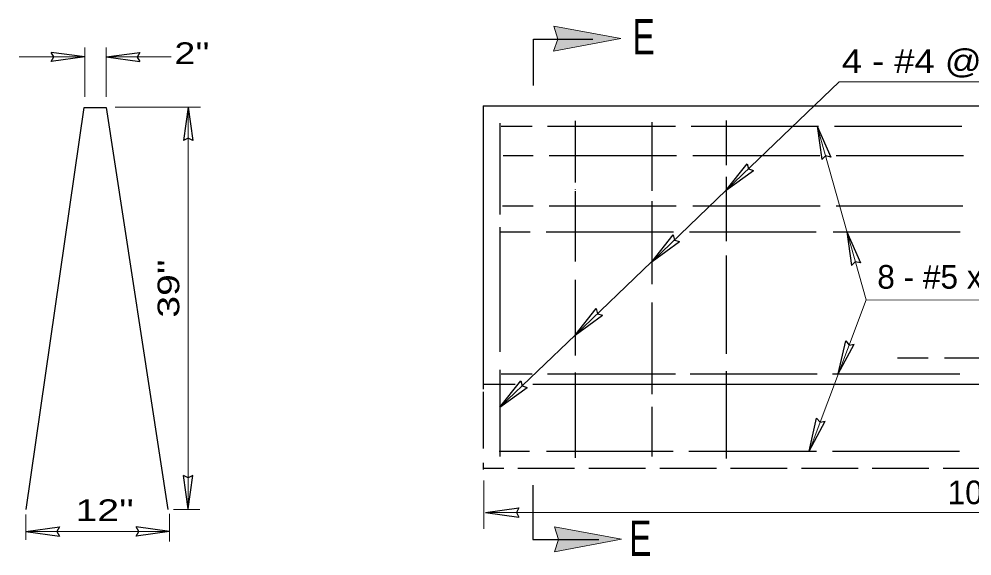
# Model space of a CAD drawing. Extents: x 444 to 815, y -532 to -224.
# Drawn here: x 636.86 to 685.28, y -426.42 to -399.13 of the extents above; entities that cross this region are included whole.
import ezdxf

# ---------------------------------------------------------------- set-up
doc = ezdxf.new("R2010")
doc.units = 0
doc.header["$LTSCALE"] = 0.48
doc.linetypes.add('LONG_DASHED', pattern=[7.5, 6, -1.5])
for name, color, linetype, lineweight in [('1', 7, 'Continuous', 13), ('10', 7, 'Continuous', 13), ('15', 7, 'Continuous', 25), ('16', 7, 'Continuous', 25)]:
    doc.layers.add(name, color=color, linetype=linetype, lineweight=lineweight)

msp = doc.modelspace()

# ---------------------------------------------------------------- hatches: boundary and pattern name
at = {"layer": '1'}
for points in [[(664.0306, -399.4962), (667.4408, -400.1207), (664.027, -400.7685), (664.2419, -400.1466)], [(664.0713, -424.9421), (667.4815, -425.5666), (664.0677, -426.2143), (664.2826, -425.5924)]]:
    msp.add_hatch(color=256, dxfattribs=at).paths.add_polyline_path(points)

# ---------------------------------------------------------------- linework, layer by layer
at = {"layer": '1', "lineweight": 25}
for p, q in [((640.2009, -401.0597), (638.4979, -400.8257)), ((641.29, -401.0598), (642.993, -400.8258)), ((640.2009, -401.0597), (638.4979, -401.2937)), ((641.29, -401.0598), (642.993, -401.2938)), ((645.451, -403.6074), (645.217, -405.3104)), ((645.451, -403.6074), (645.685, -405.3104)), ((677.4193, -404.5694), (678.1053, -406.1456)), ((677.4193, -404.5694), (677.6548, -406.2722)), ((672.7993, -407.8317), (673.8664, -406.4841)), ((672.7993, -407.8317), (674.1904, -406.8219)), ((669.0285, -411.4494), (670.0956, -410.1017)), ((678.9314, -409.954), (679.6175, -411.5302)), ((678.9314, -409.954), (679.1669, -411.6567)), ((669.0285, -411.4494), (670.4196, -410.4396)), ((665.1206, -415.1978), (666.1877, -413.8502)), ((665.1206, -415.1978), (666.5117, -414.188)), ((678.4882, -417.1719), (678.8684, -415.4955)), ((678.4882, -417.1719), (679.3064, -415.6602)), ((661.2961, -418.8637), (662.3632, -417.5161)), ((661.2961, -418.8637), (662.6871, -417.8538)), ((677.0092, -421.0902), (677.3894, -419.4137)), ((677.0092, -421.0902), (677.8274, -419.5784)), ((645.451, -424.0302), (645.217, -422.3272)), ((645.451, -424.0302), (645.685, -422.3272)), ((660.5628, -424.2162), (662.2658, -423.9822)), ((660.5628, -424.2162), (662.2658, -424.4502)), ((637.2072, -425.1831), (638.9102, -424.9491)), ((644.5145, -425.1814), (642.8115, -424.9474)), ((637.2072, -425.1831), (638.9102, -425.4171)), ((644.5145, -425.1814), (642.8115, -425.4154))]:
    msp.add_line(p, q, dxfattribs=at)
at = {"layer": '1'}
for p, q in [((640.2018, -403.0818), (640.2018, -400.5827)), ((641.2897, -403.0819), (641.2897, -400.5827)), ((640.2018, -401.0598), (636.8622, -401.0598)), ((644.5887, -401.0598), (641.2897, -401.0598)), ((679.9033, -413.4085), (677.0083, -421.1092))]:
    msp.add_line(p, q, dxfattribs=at)
for points in [[(664.0306, -399.4962), (667.4408, -400.1207), (664.027, -400.7685), (664.2419, -400.1466)], [(664.0713, -424.9421), (667.4815, -425.5666), (664.0677, -426.2143), (664.2826, -425.5924)]]:
    msp.add_lwpolyline(points, close=True, dxfattribs=at)
at = {"layer": '1', "lineweight": 25}
for points in [[(638.4979, -401.2937), (638.6297, -401.0572), (638.4979, -400.8257)], [(642.993, -400.8258), (642.8613, -401.0622), (642.993, -401.2938)], [(645.685, -405.3104), (645.4486, -405.1787), (645.217, -405.3104)], [(678.1053, -406.1456), (677.8421, -406.0827), (677.6548, -406.2722)], [(673.8664, -406.4841), (673.935, -406.7459), (674.1904, -406.8219)], [(670.0956, -410.1017), (670.1642, -410.3636), (670.4196, -410.4396)], [(679.6175, -411.5302), (679.3543, -411.4672), (679.1669, -411.6567)], [(666.1877, -413.8502), (666.2563, -414.112), (666.5117, -414.188)], [(678.8684, -415.4955), (679.0433, -415.702), (679.3064, -415.6602)], [(662.3632, -417.5161), (662.4318, -417.7779), (662.6871, -417.8538)], [(677.3894, -419.4137), (677.5643, -419.6202), (677.8274, -419.5784)], [(645.685, -422.3272), (645.4486, -422.459), (645.217, -422.3272)], [(662.2658, -423.9822), (662.134, -424.2186), (662.2658, -424.4502)], [(638.9102, -424.9491), (638.7784, -425.1855), (638.9102, -425.4171)], [(642.8115, -425.4154), (642.9433, -425.179), (642.8115, -424.9474)]]:
    msp.add_lwpolyline(points, dxfattribs=at)
at = {"layer": '1'}
msp.add_lwpolyline([(697.1974, -413.4134), (679.9033, -413.4085), (677.4189, -404.5685)], dxfattribs=at)
at = {"layer": '10'}
for p, q in [((646.09, -403.6062), (641.7428, -403.6062)), ((645.4508, -403.6062), (645.4508, -424.0662)), ((669.0077, -411.4697), (665.1173, -415.2008)), ((661.2933, -418.867), (665.1173, -415.1994)), ((660.4874, -422.5818), (660.4874, -425.0511)), ((644.7063, -424.0662), (646.0508, -424.0662)), ((637.2068, -424.323), (637.2068, -425.6022)), ((644.5148, -424.2801), (644.5148, -425.6862)), ((712.0157, -424.2153), (660.5624, -424.2153)), ((637.2068, -425.1822), (644.5148, -425.1822))]:
    msp.add_line(p, q, dxfattribs=at)
msp.add_lwpolyline([(703.2514, -402.3307), (678.5351, -402.3307), (672.7983, -407.8327), (669.0277, -411.4491)], dxfattribs=at)
at = {"layer": '15'}
for p, q in [((660.4531, -403.5482), (660.4531, -417.9417)), ((660.4531, -403.5482), (722.1051, -403.5482)), ((660.4531, -417.6948), (660.4531, -417.8561)), ((660.4531, -417.6948), (660.4531, -417.6992))]:
    msp.add_line(p, q, dxfattribs=at)
at = {"layer": '15', "linetype": 'LONG_DASHED'}
msp.add_line((660.4531, -418.0845), (660.4531, -421.9666), dxfattribs=at)
msp.add_lwpolyline([(711.8956, -417.764), (711.8956, -421.9817), (660.4531, -421.9817), (660.4531, -422.0237)], dxfattribs=at)
at = {"layer": '16'}
for p, q in [((665.1173, -404.3027), (665.1173, -407.4407)), ((672.7993, -404.2856), (672.7993, -406.5662)), ((661.2933, -404.4227), (661.2933, -409.0697)), ((661.3533, -404.5685), (662.9308, -404.5685)), ((663.7197, -404.5685), (670.2186, -404.5685)), ((669.0097, -404.3713), (669.0097, -407.8694)), ((671.0246, -404.5685), (677.4892, -404.5685)), ((678.2951, -404.5685), (684.7768, -404.5685)), ((661.4563, -406.0603), (662.9823, -406.0603)), ((663.8054, -406.0603), (670.27, -406.0603)), ((671.0931, -406.0603), (677.5577, -406.0603)), ((678.3808, -406.0603), (684.8626, -406.0603)), ((672.7993, -407.1492), (672.7993, -410.4242)), ((665.1173, -407.7837), (665.1173, -407.8008)), ((665.1173, -407.8865), (665.1173, -411.4531)), ((665.1173, -408.0752), (665.1173, -408.1267)), ((661.4219, -408.6324), (662.9823, -408.6324)), ((663.8054, -408.6324), (670.2529, -408.6324)), ((665.1173, -408.3667), (665.1173, -408.4182)), ((669.0097, -408.3838), (669.0097, -412.6019)), ((671.0931, -408.6324), (677.5749, -408.6324)), ((678.3808, -408.6324), (684.8283, -408.6324)), ((661.2933, -409.7042), (661.2933, -416.0486)), ((661.3018, -409.9528), (662.828, -409.9528)), ((663.6512, -409.9528), (670.1158, -409.9528)), ((670.9388, -409.9528), (677.3692, -409.9528)), ((678.2265, -409.9528), (684.6911, -409.9528)), ((672.7993, -411.1444), (672.7993, -416.1515)), ((665.1173, -412.3791), (665.1173, -416.2372)), ((669.0097, -413.5451), (669.0097, -418.1921)), ((681.5017, -416.3487), (683.0621, -416.3487)), ((683.8852, -416.3487), (690.3155, -416.3487)), ((661.2933, -416.9574), (661.2933, -421.3643)), ((661.3533, -417.1717), (662.9308, -417.1717)), ((663.7197, -417.1717), (670.2186, -417.1717)), ((665.1173, -417.0947), (665.1173, -421.4329)), ((670.9731, -417.1717), (677.4205, -417.1717)), ((672.7993, -417.026), (672.7993, -421.4672)), ((678.1922, -417.1717), (684.6739, -417.1717)), ((662.0792, -417.7033), (660.4531, -417.7033)), ((722.1051, -417.7033), (662.9764, -417.7033)), ((669.0097, -418.8437), (669.0097, -421.3643)), ((661.2676, -421.0986), (662.7938, -421.0986)), ((663.6683, -421.0986), (670.0986, -421.0986)), ((670.9045, -421.0986), (677.3863, -421.0986)), ((678.1922, -421.0986), (684.6568, -421.0986))]:
    msp.add_line(p, q, dxfattribs=at)
for points in [[(663.0012, -402.5104), (663.0012, -400.1466), (666.0128, -400.1466)], [(637.2248, -424.0602), (640.1653, -403.6245), (641.281, -403.6245), (644.4242, -424.0591)], [(662.9769, -422.8184), (662.9769, -425.5926), (666.3201, -425.5926)]]:
    msp.add_lwpolyline(points, dxfattribs=at)

# ---------------------------------------------------------------- texts
at = {"layer": '15'}
for s, height, width, p in [('E', 1.8, 0.7, (668.0339, -400.9313)), ("2''", 1.1, 1.3, (644.7538, -401.4167)), ("4 - #4 @ 9'' SPACING BAR A", 1.2, 1.15, (678.6738, -401.8687)), ("12''", 1.1, 1.35, (639.7324, -424.6479)), ('E', 1.8, 0.7, (667.8746, -426.4227))]:
    msp.add_text(s, height=height, dxfattribs=dict(at, width=width)).set_placement(p)
at = {"layer": '15', "width": 1.35}
msp.add_text("39''", height=1.1, rotation=90, dxfattribs=at).set_placement((645.0035, -414.3099))
at = {"layer": '15'}
for s, p in [("8 - #5 x 5'-0'' BARS", (680.4747, -412.8368)), ("10'-0''", (684.0478, -423.7922))]:
    msp.add_text(s, height=1.2, dxfattribs=at).set_placement(p)

doc.saveas('drawing.dxf')
